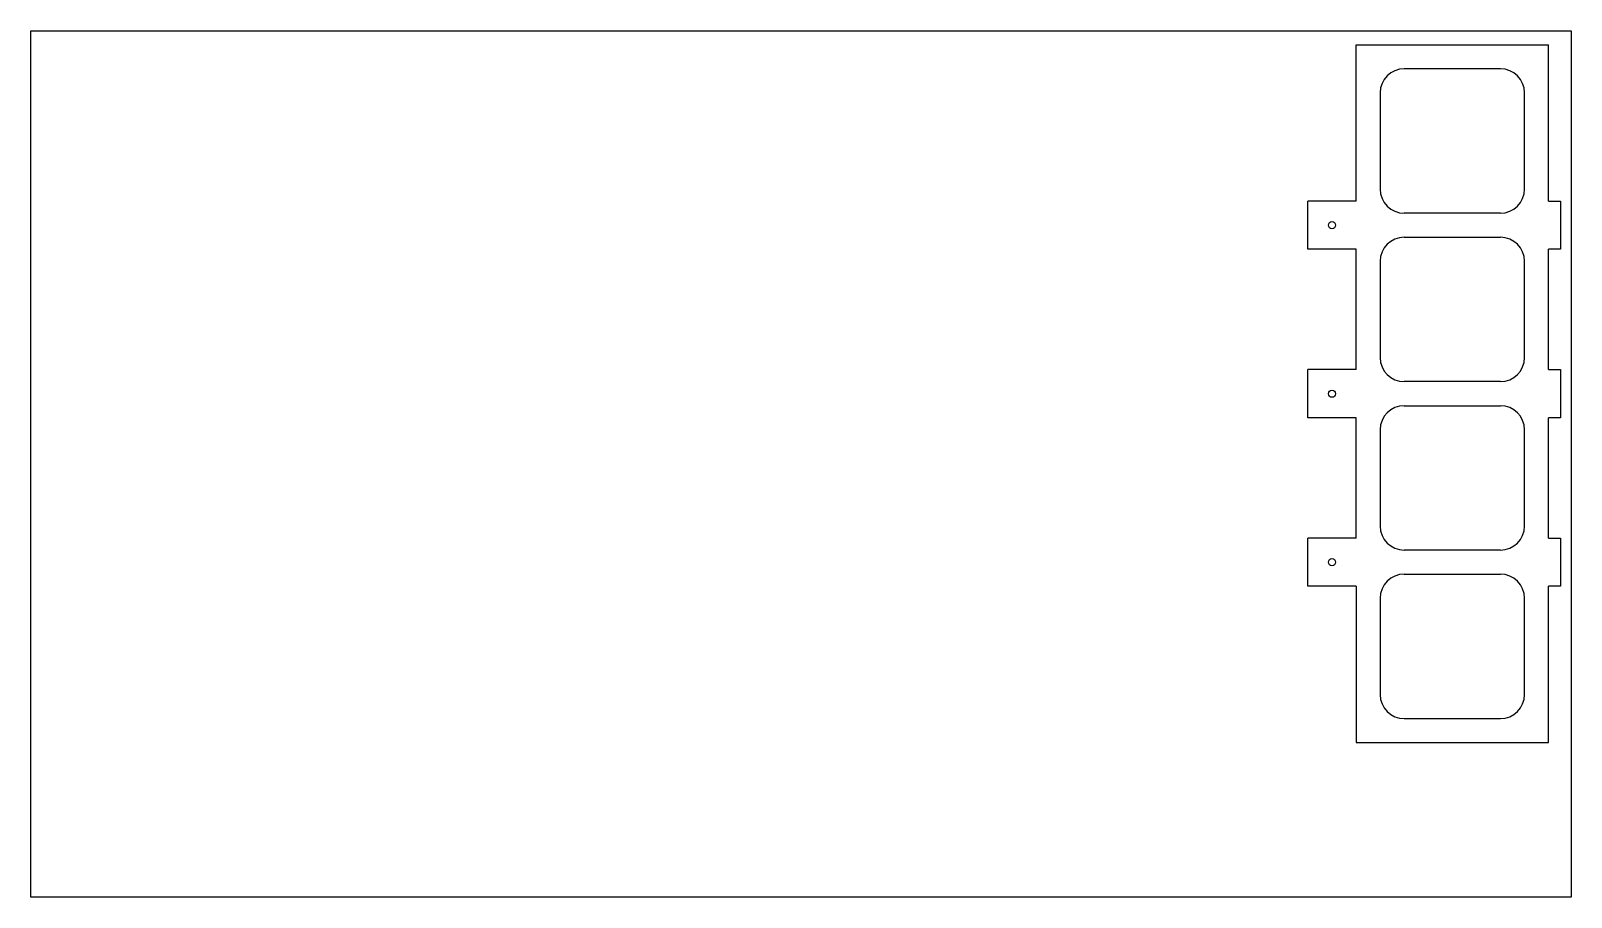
# Model space of a CAD drawing. Header units: inches. Extents: x 0 to 32, y -18 to 0.
import ezdxf

# ---------------------------------------------------------------- set-up
doc = ezdxf.new("R2010")
doc.units = ezdxf.units.IN
doc.header["$MEASUREMENT"] = 0

msp = doc.modelspace()

# ---------------------------------------------------------------- linework, layer by layer
at = {"color": 1}
for p, q in [((27.531, -3.539), (27.531, -0.289)), ((27.531, -0.289), (31.531, -0.289)), ((31.531, -3.539), (31.531, -0.289)), ((30.531, -0.789), (28.531, -0.789)), ((28.031, -1.289), (28.031, -3.289)), ((31.031, -3.289), (31.031, -1.289)), ((27.531, -3.539), (26.531, -3.539)), ((26.531, -4.539), (26.531, -3.539)), ((30.531, -3.789), (28.531, -3.789)), ((31.531, -3.539), (31.781, -3.539)), ((31.781, -3.539), (31.781, -4.539)), ((28.531, -4.289), (30.531, -4.289)), ((27.531, -4.539), (26.531, -4.539)), ((27.531, -7.039), (27.531, -4.539)), ((28.031, -4.789), (28.031, -6.789)), ((31.031, -6.789), (31.031, -4.789)), ((31.531, -7.039), (31.531, -4.539)), ((31.781, -4.539), (31.531, -4.539)), ((27.531, -7.039), (26.531, -7.039)), ((26.531, -8.039), (26.531, -7.039)), ((31.531, -7.039), (31.781, -7.039)), ((31.781, -7.039), (31.781, -8.039)), ((30.531, -7.289), (28.531, -7.289)), ((28.531, -7.789), (30.531, -7.789)), ((27.531, -8.039), (26.531, -8.039)), ((27.531, -10.539), (27.531, -8.039)), ((28.031, -8.289), (28.031, -10.289)), ((31.031, -10.289), (31.031, -8.289)), ((31.531, -10.539), (31.531, -8.039)), ((31.781, -8.039), (31.531, -8.039)), ((27.531, -10.539), (26.531, -10.539)), ((26.531, -11.539), (26.531, -10.539)), ((31.531, -10.539), (31.781, -10.539)), ((31.781, -10.539), (31.781, -11.539)), ((30.531, -10.789), (28.531, -10.789)), ((28.531, -11.289), (30.531, -11.289)), ((27.531, -11.539), (26.531, -11.539)), ((27.531, -11.539), (27.531, -14.789)), ((28.031, -11.789), (28.031, -13.789)), ((31.031, -13.789), (31.031, -11.789)), ((31.531, -14.789), (31.531, -11.539)), ((31.781, -11.539), (31.531, -11.539)), ((28.531, -14.289), (30.531, -14.289)), ((27.531, -14.789), (31.531, -14.789))]:
    msp.add_line(p, q, dxfattribs=at)
msp.add_lwpolyline([(0, 0), (32, 0), (32, -18), (0, -18)], close=True)
for centre in [(27.031, -4.039), (27.031, -7.539), (27.031, -11.039)]:
    msp.add_circle(centre, 0.075, dxfattribs=at)
for centre, start, end in [((28.531, -1.289), 90, 180), ((30.531, -1.289), 360, 90), ((28.531, -3.289), 180, 270), ((30.531, -3.289), 270, 360), ((28.531, -4.789), 90, 180), ((30.531, -4.789), 360, 90), ((28.531, -6.789), 180, 270), ((30.531, -6.789), 270, 360), ((28.531, -8.289), 90, 180), ((30.531, -8.289), 360, 90), ((28.531, -10.289), 180, 270), ((30.531, -10.289), 270, 360), ((28.531, -11.789), 90, 180), ((30.531, -11.789), 360, 90), ((28.531, -13.789), 180, 270), ((30.531, -13.789), 270, 360)]:
    msp.add_arc(centre, 0.5, start, end, dxfattribs=at)

doc.saveas('drawing.dxf')
